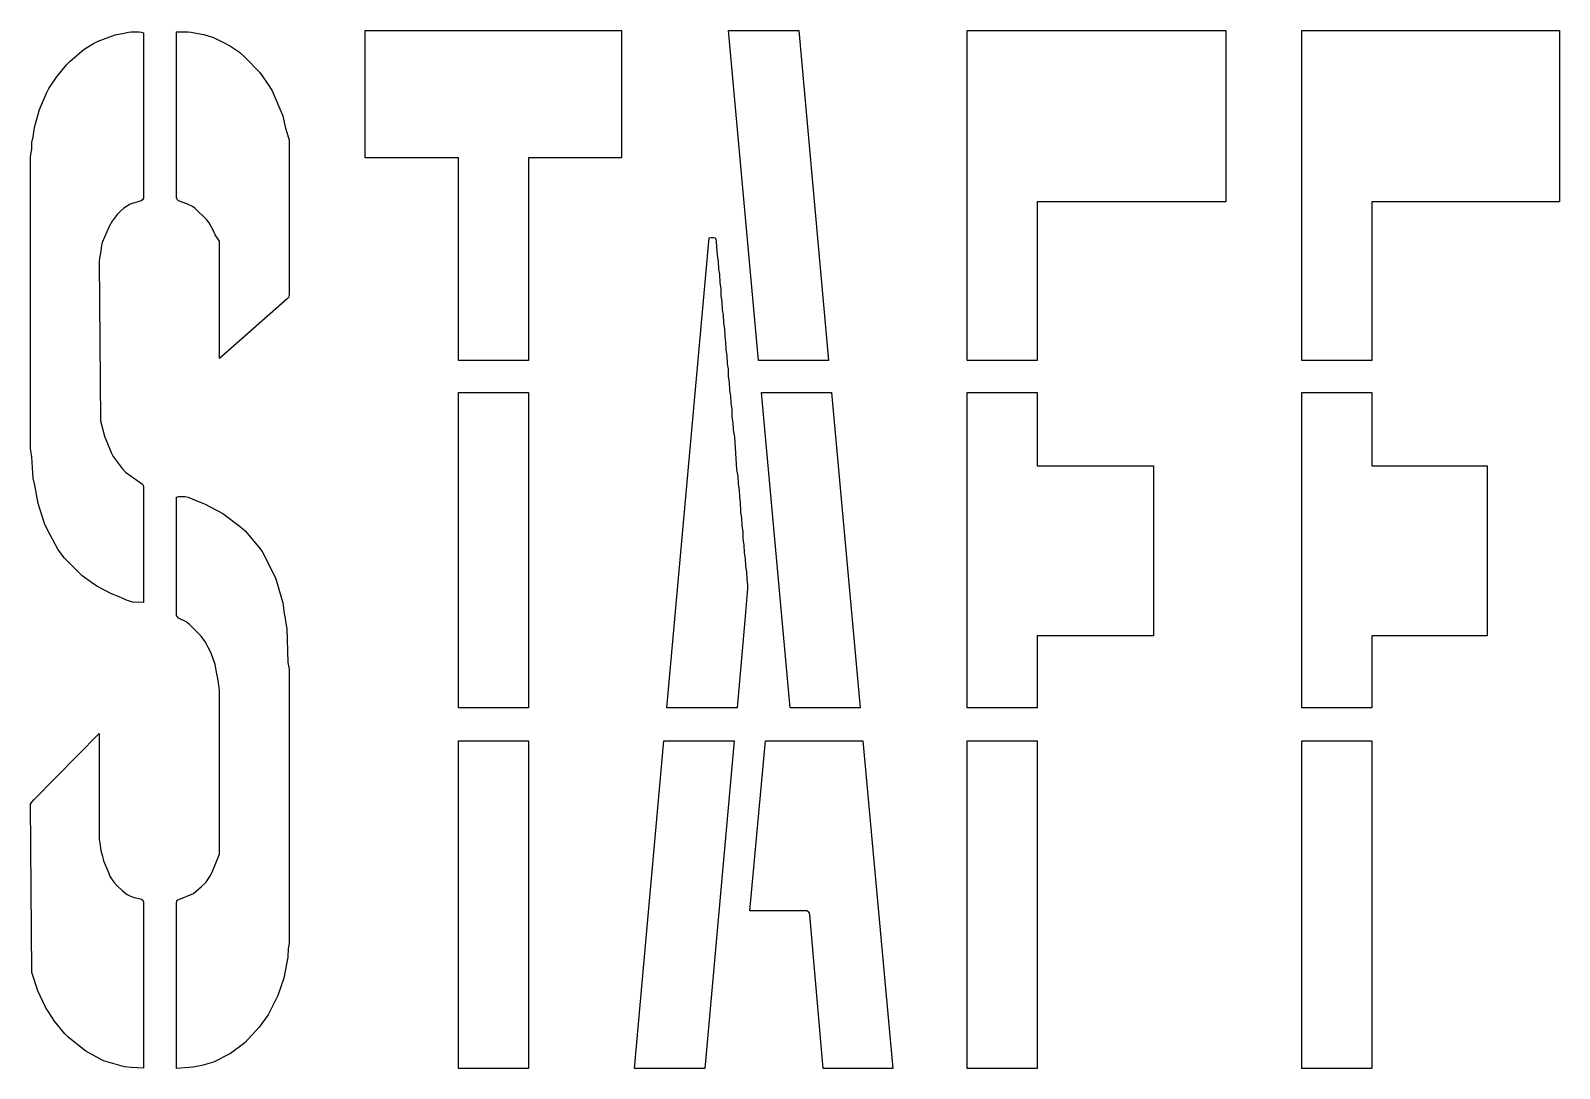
# Model space of a CAD drawing. Header units: inches. Extents: x 3 to 56, y 3 to 39.
import ezdxf

# ---------------------------------------------------------------- set-up
doc = ezdxf.new("R2010")
doc.units = ezdxf.units.IN
doc.header["$MEASUREMENT"] = 0
doc.layers.add('CUT', color=1, linetype='Continuous')

msp = doc.modelspace()

# ---------------------------------------------------------------- linework, layer by layer
at = {"layer": 'CUT'}
for points in [[(3.146, 23.236), (3.086, 23.471), (3.047, 24.21), (3.008, 24.421), (3.001, 24.511), (3, 34.581), (3.006, 34.698), (3.039, 34.883), (3.048, 35.118), (3.091, 35.315), (3.132, 35.642), (3.31, 36.266), (3.553, 36.825), (3.638, 36.988), (3.897, 37.389), (4.24, 37.81), (4.373, 37.938), (4.858, 38.349), (5.184, 38.552), (5.348, 38.636), (5.932, 38.853), (6.242, 38.91), (6.389, 38.947), (6.491, 38.957), (6.768, 38.956), (6.838, 38.948), (6.91, 38.924), (6.91, 33.182), (6.881, 33.132), (6.83, 33.091), (6.457, 32.974), (6.364, 32.925), (6.233, 32.836), (6.132, 32.752), (6.002, 32.62), (5.826, 32.388), (5.722, 32.205), (5.482, 31.645), (5.459, 31.543), (5.428, 31.281), (5.388, 31.109), (5.38, 30.98), (5.429, 25.464), (5.568, 24.931), (5.797, 24.367), (5.868, 24.226), (6.179, 23.814), (6.291, 23.684), (6.882, 23.27), (6.91, 23.188), (6.91, 19.156), (6.535, 19.173), (6.322, 19.242), (6.047, 19.371), (5.803, 19.458), (5.3, 19.726), (5.146, 19.827), (4.794, 20.087), (4.34, 20.532), (4.168, 20.715), (3.947, 21.012), (3.589, 21.677), (3.485, 21.905), (3.258, 22.597)], [(9.012, 38.862), (9.339, 38.755), (9.709, 38.579), (9.931, 38.459), (10.238, 38.252), (10.432, 38.073), (10.951, 37.544), (11.279, 37.062), (11.376, 36.905), (11.745, 36.04), (11.824, 35.666), (11.871, 35.494), (11.968, 35.209), (11.968, 29.85), (11.957, 29.785), (11.936, 29.739), (11.899, 29.696), (9.545, 27.624), (9.545, 31.69), (9.404, 31.916), (9.347, 32.05), (9.192, 32.327), (9.095, 32.451), (8.697, 32.838), (8.608, 32.893), (8.419, 32.988), (8.128, 33.096), (8.081, 33.14), (8.058, 33.205), (8.058, 38.954), (8.451, 38.957), (8.567, 38.949), (8.739, 38.907)], [(23.486, 39), (23.486, 34.59), (20.256, 34.59), (20.256, 27.551), (17.833, 27.551), (17.833, 34.59), (14.603, 34.59), (14.603, 39)], [(30.663, 27.551), (28.239, 27.551), (27.191, 39), (29.629, 39)], [(35.472, 39), (44.439, 39), (44.439, 33.064), (37.894, 33.064), (37.894, 27.551), (35.472, 27.551)], [(47.075, 27.551), (47.075, 39), (56, 39), (56, 33.064), (49.497, 33.064), (49.497, 27.551)], [(27.816, 20.229), (27.825, 19.954), (27.853, 19.782), (27.852, 19.653), (27.774, 18.676), (27.499, 15.509), (25.06, 15.509), (26.519, 31.806), (26.593, 31.827), (26.674, 31.827), (26.722, 31.808), (26.751, 31.768), (26.767, 31.674), (26.798, 31.212), (26.84, 30.989), (26.847, 30.727), (26.88, 30.542), (26.891, 30.255), (26.925, 30.057), (26.932, 29.795), (26.967, 29.597), (26.977, 29.31), (27.01, 29.125), (27.017, 28.863), (27.052, 28.665), (27.062, 28.377), (27.095, 28.192), (27.102, 27.93), (27.137, 27.733), (27.147, 27.445), (27.18, 27.26), (27.187, 26.998), (27.222, 26.8), (27.232, 26.513), (27.265, 26.328), (27.271, 26.079), (27.308, 25.855), (27.315, 25.594), (27.35, 25.396), (27.36, 25.148), (27.404, 24.911), (27.475, 23.775), (27.519, 23.538), (27.528, 23.263), (27.562, 23.066), (27.572, 22.818), (27.604, 22.646), (27.612, 22.291), (27.647, 22.094), (27.655, 21.819), (27.69, 21.621), (27.697, 21.359), (27.731, 21.161), (27.74, 20.887), (27.775, 20.689), (27.782, 20.427)], [(17.833, 26.449), (20.256, 26.449), (20.256, 15.509), (17.833, 15.509)], [(28.337, 26.449), (30.763, 26.449), (31.76, 15.509), (29.332, 15.509)], [(41.932, 18.011), (37.894, 18.011), (37.894, 15.509), (35.472, 15.509), (35.472, 26.449), (37.894, 26.449), (37.894, 23.905), (41.932, 23.905)], [(53.492, 18.011), (49.497, 18.011), (49.497, 15.509), (47.075, 15.509), (47.075, 26.449), (49.496, 26.449), (49.496, 23.905), (53.492, 23.905)], [(9.494, 16.523), (9.455, 16.683), (9.397, 17.006), (9.261, 17.407), (9.152, 17.6), (9.069, 17.785), (8.915, 17.999), (8.513, 18.402), (8.399, 18.489), (8.131, 18.622), (8.09, 18.661), (8.058, 18.713), (8.058, 22.811), (8.141, 22.837), (8.24, 22.844), (8.358, 22.838), (8.458, 22.813), (8.786, 22.671), (9.031, 22.587), (9.662, 22.251), (10.272, 21.786), (10.435, 21.65), (10.912, 21.083), (11.032, 20.925), (11.49, 20.015), (11.742, 19.15), (11.791, 18.784), (11.83, 18.612), (11.847, 18.446), (11.884, 18.248), (11.922, 17.084), (11.962, 16.847), (11.968, 16.73), (11.967, 7.428), (11.961, 7.338), (11.93, 7.165), (11.918, 6.865), (11.78, 6.135), (11.576, 5.533), (11.236, 4.859), (10.93, 4.427), (10.424, 3.886), (9.925, 3.514), (9.346, 3.223), (8.941, 3.1), (8.64, 3.049), (8.058, 3.001), (8.058, 8.756), (8.083, 8.836), (8.65, 9.072), (8.931, 9.313), (9.072, 9.452), (9.212, 9.66), (9.293, 9.811), (9.545, 10.429), (9.545, 16.094), (9.539, 16.211), (9.509, 16.37)], [(3.046, 12.237), (3.122, 12.325), (5.38, 14.62), (5.382, 10.957), (5.416, 10.746), (5.434, 10.552), (5.489, 10.364), (5.524, 10.199), (5.683, 9.853), (5.762, 9.65), (5.889, 9.465), (6.001, 9.335), (6.182, 9.161), (6.354, 9.039), (6.446, 8.987), (6.556, 8.942), (6.84, 8.875), (6.887, 8.832), (6.91, 8.765), (6.91, 3.013), (6.478, 3.028), (6.255, 3.053), (5.695, 3.212), (5.533, 3.269), (4.914, 3.6), (4.302, 4.085), (4.193, 4.2), (3.826, 4.636), (3.512, 5.126), (3.253, 5.692), (3.042, 6.327), (3, 12.171), (3, 12.171)], [(17.833, 14.364), (20.256, 14.364), (20.256, 3), (17.833, 3)], [(27.39, 14.364), (26.379, 3), (23.932, 3), (24.951, 14.364)], [(30.014, 8.33), (30, 8.382), (29.978, 8.417), (29.947, 8.444), (29.909, 8.462), (29.869, 8.47), (27.939, 8.47), (28.481, 14.364), (31.855, 14.364), (32.893, 3), (30.474, 3)], [(35.472, 3), (35.472, 14.364), (37.894, 14.364), (37.894, 3)], [(47.075, 3), (47.075, 14.364), (49.497, 14.364), (49.497, 3)]]:
    msp.add_lwpolyline(points, close=True, dxfattribs=at)

doc.saveas('drawing.dxf')
